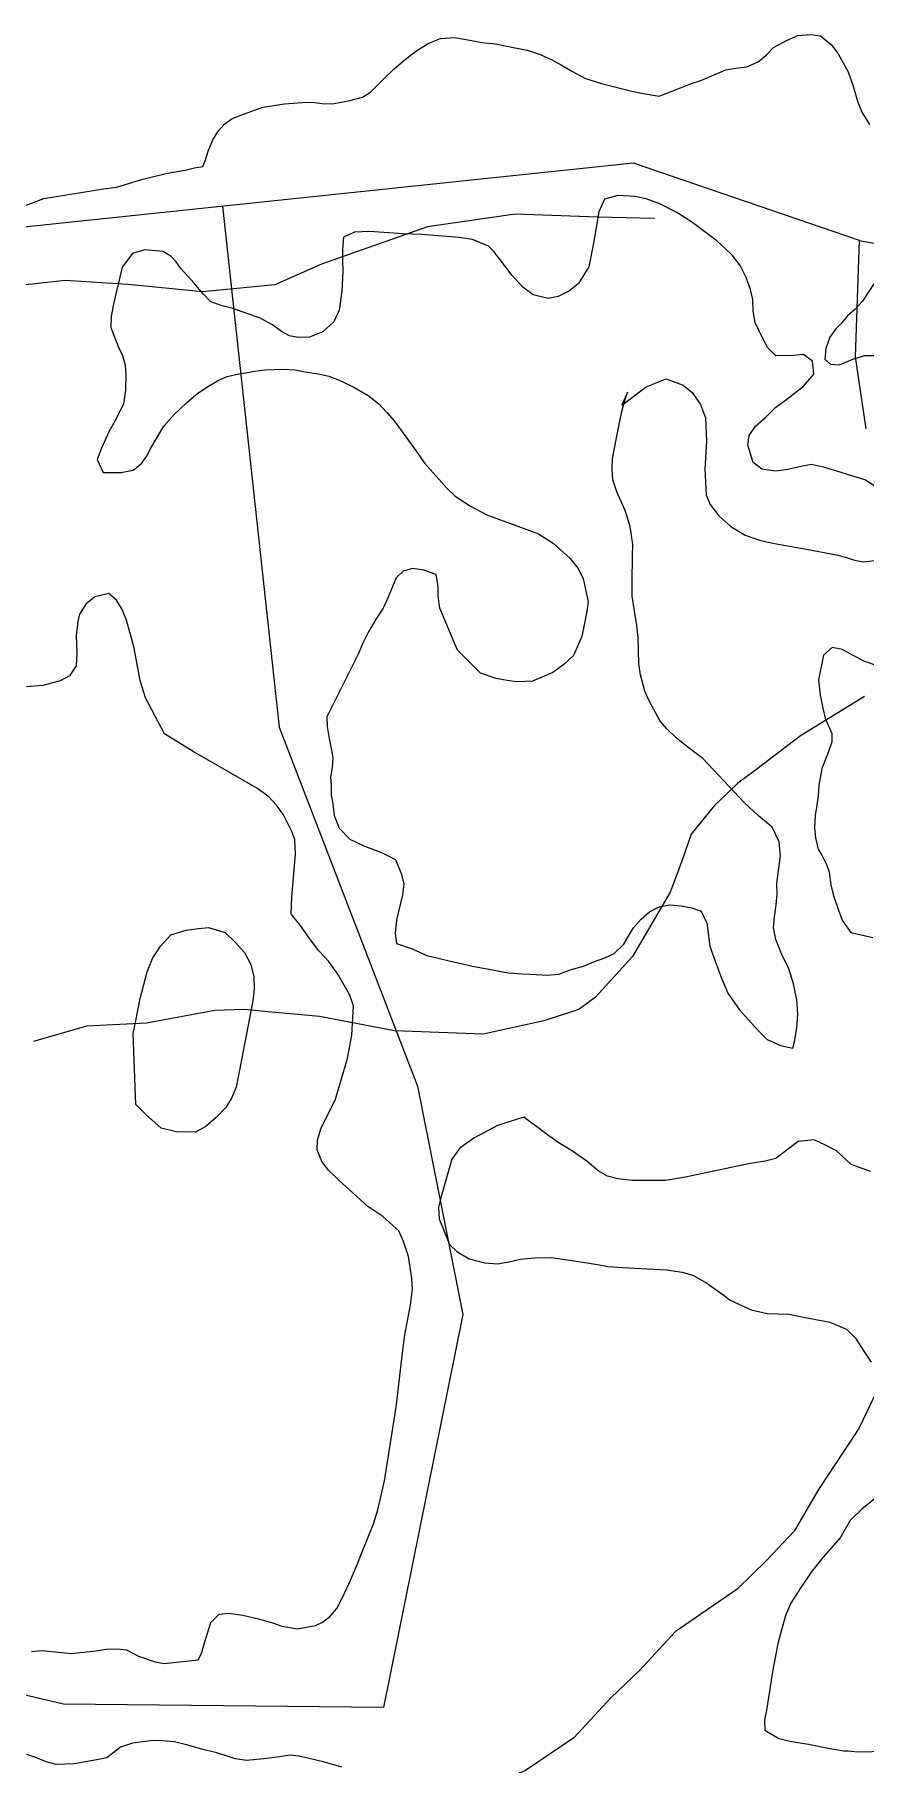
# Model space of a CAD drawing. Header units: metres. Extents: x 4652992 to 4879070, y 2074171 to 2309877.
# Drawn here: x 4654265.4 to 4654307.5, y 2307930.2 to 2308017.9 of the extents above; entities that cross this region are included whole.
import ezdxf

# ---------------------------------------------------------------- set-up
doc = ezdxf.new("R2010")
doc.units = ezdxf.units.M
doc.header["$MEASUREMENT"] = 0
for name, color, linetype, lineweight in [('Level 1', 2, 'Continuous', 0), ('Level 3', 46, 'Continuous', 0), ('Level 37', 3, 'Continuous', 0), ('Level 40', 1, 'Continuous', 0)]:
    doc.layers.add(name, color=color, linetype=linetype, lineweight=lineweight)

msp = doc.modelspace()

# ---------------------------------------------------------------- linework, layer by layer
at = {"layer": 'Level 1'}
for points in [[(4654296.791121, 2308008.601302, 1339), (4654293.915181, 2308008.672056, 1338), (4654289.722169, 2308008.825904, 1336), (4654285.292882, 2308008.178813, 1334), (4654279.921689, 2308006.289239, 1332), (4654277.550914, 2308005.239482, 1331), (4654273.897024, 2308004.88821, 1330), (4654270.115249, 2308005.25219, 1329), (4654266.937324, 2308005.452251, 1328), (4654263.401224, 2308005.064934, 1327)], [(4654307.433757, 2307984.35107, 1342), (4654304.181874, 2307982.370672, 1340), (4654301.972822, 2307980.6699, 1338), (4654301.015576, 2307979.957244, 1337), (4654299.8154, 2307978.806773, 1336), (4654298.653595, 2307977.375643, 1335), (4654298.174278, 2307976.005728, 1334), (4654297.588813, 2307974.440353, 1333), (4654295.674967, 2307971.167214, 1331), (4654293.803884, 2307969.105933, 1330), (4654292.949831, 2307968.490597, 1329.52), (4654291.182137, 2307967.917675, 1329), (4654288.114703, 2307967.23673, 1328), (4654283.619326, 2307967.400883, 1327), (4654279.813784, 2307968.131051, 1326), (4654277.210028, 2307968.372109, 1325), (4654275.995742, 2307968.482513, 1324), (4654274.510099, 2307968.429981, 1323), (4654271.051857, 2307967.789502, 1322), (4654268.014091, 2307967.645989, 1321), (4654265.320941, 2307966.86992, 1320)]]:
    msp.add_polyline3d(points, dxfattribs=at)
at = {"layer": 'Level 3'}
msp.add_polyline3d([(4654310.742132, 2307958.323627, 1336.84), (4654309.779016, 2307954.92183, 1336), (4654308.573377, 2307950.226111, 1335), (4654307.14098, 2307947.243665, 1334), (4654305.10415, 2307944.136321, 1333), (4654303.860191, 2307942.024663, 1332), (4654302.485036, 2307940.558707, 1331), (4654300.984301, 2307939.09719, 1330), (4654297.838678, 2307936.9207, 1329), (4654296.022658, 2307934.971284, 1328), (4654294.583028, 2307933.57881, 1327), (4654292.708464, 2307931.546369, 1326), (4654290.251524, 2307929.901293, 1325), (4654287.658364, 2307928.800977, 1324), (4654284.97179, 2307927.999643, 1323), (4654283.709021, 2307927.821793, 1322.766948)], dxfattribs=at)
at = {"layer": 'Level 37'}
for points in [[(4654307.172505, 2308007.486822, 1346.068345), (4654295.73407, 2308011.397938, 1339.668345), (4654261.294796, 2308007.794466, 1328.588345), (4654251.174442, 2308000.764124, 1321.548345), (4654230.628747, 2307993.90434, 1311.588345), (4654226.13125, 2307990.62032, 1308.908345), (4654217.520753, 2308005.47649, 1307.828345), (4654211.033771, 2308009.083499, 1307.76598)], [(4654307.514371, 2307997.925454, 1345.838345), (4654306.971346, 2308001.582717, 1346.038345), (4654307.172505, 2308007.486822, 1346.068345), (4654309.110577, 2308007.125907, 1346.038345), (4654310.059325, 2308011.448667, 1345.908345)], [(4654274.91071, 2308009.219135, 1332.968935), (4654277.76707, 2307982.803236, 1331.568935), (4654284.783811, 2307964.598979, 1328.888935), (4654287.074084, 2307953.015266, 1330.248935), (4654283.067583, 2307933.094228, 1325.128935), (4654266.853274, 2307933.253871, 1319.848935), (4654251.545066, 2307936.85391, 1315.088935), (4654224.942239, 2307947.580421, 1310.088935)]]:
    msp.add_polyline3d(points, dxfattribs=at)
at = {"layer": 'Level 40', "color": 3}
for points in [[(4654264.960433, 2308009.279693, 1333.04), (4654265.852504, 2308009.618242, 1333.2), (4654268.881391, 2308010.109328, 1333.84), (4654269.538844, 2308010.191244, 1334.08), (4654270.871166, 2308010.594122, 1334.64), (4654271.417032, 2308010.728459, 1334.8), (4654271.962898, 2308010.862797, 1335), (4654272.502918, 2308010.967981, 1335.12), (4654273.007732, 2308011.049829, 1335.28), (4654273.489035, 2308011.166648, 1335.52), (4654273.899928, 2308011.236793, 1335.84), (4654274.017113, 2308011.516696, 1336.32), (4654274.186918, 2308012.058982, 1336.56), (4654274.415441, 2308012.589633, 1336.8), (4654274.68514, 2308013.02119, 1337.12), (4654275.001862, 2308013.382804, 1337.4), (4654275.394965, 2308013.66866, 1337.8), (4654276.022935, 2308013.907978, 1338.04), (4654276.944365, 2308014.24071, 1338.2), (4654278.018557, 2308014.421925, 1338.56), (4654278.946082, 2308014.48064, 1338.64), (4654279.468561, 2308014.498363, 1338.64), (4654280.061575, 2308014.411174, 1338.96), (4654280.554696, 2308014.434714, 1339.4), (4654281.347123, 2308014.580822, 1339.72), (4654281.992758, 2308014.756016, 1340.12), (4654282.409373, 2308015.0069, 1340.36), (4654283.060481, 2308015.666005, 1341.24), (4654283.594281, 2308016.196792, 1341.8), (4654284.18095, 2308016.686792, 1342.16), (4654284.755926, 2308017.118484, 1342.12), (4654285.348567, 2308017.486051, 1342.12), (4654285.947179, 2308017.731187, 1342.12), (4654286.657502, 2308017.772314, 1342.28), (4654287.250516, 2308017.685125, 1342.64), (4654288.043191, 2308017.528061, 1342.8), (4654288.730127, 2308017.452574, 1342.88), (4654289.229219, 2308017.353682, 1342.96), (4654290.344836, 2308017.13263, 1343.24), (4654291.002538, 2308016.911375, 1343.4), (4654291.58983, 2308016.643446, 1343.48), (4654292.059688, 2308016.398785, 1343.56), (4654292.605927, 2308016.078366, 1343.76), (4654293.293112, 2308015.699708, 1343.88), (4654294.097605, 2308015.449366, 1343.96), (4654295.636058, 2308015.053596, 1344.04), (4654296.223225, 2308014.937252, 1344.04), (4654297.021747, 2308014.809343, 1343.92), (4654298.113355, 2308015.229604, 1344.04), (4654298.612199, 2308015.433884, 1344.24), (4654299.134553, 2308015.603193, 1344.36), (4654300.402187, 2308016.140137, 1344.44), (4654300.907002, 2308016.221984, 1344.44), (4654301.470533, 2308016.292198, 1344.6), (4654302.039787, 2308016.54315, 1344.72), (4654302.444584, 2308016.887313, 1344.72), (4654302.825869, 2308017.266447, 1344.76), (4654303.512432, 2308017.645717, 1344.92), (4654304.04648, 2308017.873333, 1345.2), (4654304.698086, 2308017.926095, 1345.4), (4654305.203025, 2308017.856357, 1345.56), (4654305.755236, 2308017.413506, 1346.04), (4654306.090244, 2308016.953067, 1346.04), (4654306.607623, 2308016.032123, 1346.28), (4654306.860652, 2308015.315118, 1346.68), (4654307.072629, 2308014.545624, 1347), (4654307.296176, 2308013.986022, 1347.28), (4654307.690026, 2308013.362364, 1347.6)], [(4654308.32821, 2307994.794142, 1346.8925), (4654307.44024, 2307995.345401, 1346.7125), (4654305.361244, 2307995.996309, 1346.4725), (4654304.735184, 2307996.119848, 1346.3125), (4654304.202221, 2307996.029476, 1346.2725), (4654303.549832, 2307995.872422, 1346.2125), (4654302.941153, 2307995.781949, 1346.1125), (4654302.236459, 2307995.890922, 1345.9925), (4654301.788129, 2307996.220054, 1345.9125), (4654301.511854, 2307997.101855, 1345.9125), (4654301.58196, 2307997.599434, 1346.0325), (4654301.902496, 2307998.062637, 1346.2125), (4654302.435621, 2307998.529015, 1346.4525), (4654302.945463, 2307999.03007, 1346.6925), (4654303.496033, 2307999.43284, 1346.8525), (4654304.340842, 2308000.09342, 1346.9925), (4654304.856553, 2308000.698608, 1347.0925), (4654304.79277, 2308001.35798, 1346.9125), (4654304.332799, 2308001.704452, 1346.6725), (4654303.83771, 2308001.651731, 1346.5525), (4654302.940759, 2308001.633184, 1346.3725), (4654302.524499, 2308002.046238, 1345.9925), (4654302.294627, 2308002.482678, 1345.7725), (4654301.890202, 2308003.3296, 1345.2725), (4654301.794349, 2308003.905051, 1345.1725), (4654301.77713, 2308004.495069, 1345.1725), (4654301.652125, 2308005.001065, 1345.0125), (4654301.442714, 2308005.613966, 1344.7925), (4654301.125549, 2308006.218047, 1344.5925), (4654300.732636, 2308006.746825, 1344.2725), (4654300.374582, 2308007.073185, 1343.8525), (4654299.955403, 2308007.471773, 1343.6925), (4654298.665734, 2308008.433213, 1343.6925), (4654297.885486, 2308008.918091, 1343.6925), (4654297.061526, 2308009.336387, 1343.6525), (4654296.371457, 2308009.592889, 1343.4525), (4654295.791994, 2308009.722275, 1343.3125), (4654294.938754, 2308009.77031, 1343.0125), (4654294.24849, 2308009.575605, 1342.7525), (4654293.968649, 2308008.938915, 1342.6925), (4654293.694225, 2308007.353539, 1342.5725), (4654293.466559, 2308006.150016, 1342.5525), (4654292.933272, 2308005.307632, 1342.5525), (4654292.478814, 2308004.931021, 1342.5525), (4654291.907913, 2308004.652596, 1342.5525), (4654291.40115, 2308004.542013, 1342.5525), (4654290.635332, 2308004.723213, 1342.0525), (4654290.125878, 2308005.124573, 1341.7925), (4654289.578647, 2308005.713886, 1341.5925), (4654288.993639, 2308006.491152, 1341.4525), (4654288.656014, 2308006.918771, 1341.2725), (4654288.37948, 2308007.198962, 1340.9325), (4654287.570048, 2308007.539184, 1340.7125), (4654286.894473, 2308007.642411, 1340.7125), (4654284.987078, 2308007.793169, 1340.7125), (4654284.040644, 2308007.829512, 1340.0525), (4654282.366201, 2308007.934302, 1338.7125), (4654281.588645, 2308007.907237, 1338.5925), (4654281.038139, 2308007.65487, 1338.5525), (4654280.985447, 2308007.018482, 1338.1725), (4654280.976497, 2308006.523878, 1337.9925), (4654281.005357, 2308005.916521, 1337.8325), (4654280.955421, 2308004.918592, 1337.7925), (4654280.806487, 2308003.95524, 1337.7925), (4654280.549961, 2308003.359073, 1337.7125), (4654279.978962, 2308002.855044, 1337.3925), (4654279.317785, 2308002.579391, 1337.1325), (4654278.738257, 2308002.558374, 1336.8325), (4654278.301472, 2308002.644564, 1336.4925), (4654277.89387, 2308002.875411, 1336.1125), (4654277.43098, 2308003.207416, 1335.8325), (4654276.816659, 2308003.53922, 1335.7925), (4654275.419041, 2308004.040632, 1335.7925), (4654274.886176, 2308004.175864, 1335.7925), (4654274.306745, 2308004.380451, 1335.7925), (4654273.919604, 2308004.787758, 1335.7925), (4654273.468453, 2308005.328029, 1335.7925), (4654272.798974, 2308006.061797, 1335.5925), (4654272.548673, 2308006.396978, 1335.0325), (4654272.289617, 2308006.688761, 1334.5925), (4654271.884934, 2308006.934073, 1334.3125), (4654270.961814, 2308007.01094, 1334.1725), (4654270.350185, 2308006.8308, 1334.1325), (4654269.814045, 2308006.124353, 1334.1125), (4654269.393928, 2308004.342103, 1334.1325), (4654269.268405, 2308003.644879, 1334.1925), (4654269.244864, 2308003.077946, 1334.2725), (4654269.623023, 2308002.100832, 1334.5525), (4654269.835417, 2308001.652799, 1334.6525), (4654269.96334, 2308001.161269, 1334.7325), (4654270.000988, 2308000.672511, 1334.8725), (4654269.994828, 2307999.891567, 1335.0725), (4654269.883864, 2307999.191469, 1335.4525), (4654269.452495, 2307998.328974, 1335.6525), (4654269.166882, 2307997.813755, 1335.6525), (4654268.76755, 2307996.959979, 1335.6525), (4654268.560539, 2307996.384125, 1335.8125), (4654268.848552, 2307995.710589, 1335.8925), (4654269.760063, 2307995.726263, 1336.3325), (4654270.374578, 2307995.845666, 1336.5525), (4654270.802803, 2307996.167287, 1336.7925), (4654271.056314, 2307996.523384, 1337.1125), (4654271.286574, 2307996.989359, 1337.1725), (4654271.927711, 2307998.066168, 1337.1725), (4654272.455064, 2307998.654017, 1337.1325), (4654273.07561, 2307999.25356, 1337.2925), (4654273.65825, 2307999.74025, 1337.6525), (4654274.185506, 2308000.102496, 1338.0725), (4654274.648654, 2308000.372101, 1338.7525), (4654275.146726, 2308000.58969, 1339.6725), (4654275.653488, 2308000.700273, 1339.8725), (4654276.547585, 2308000.854757, 1339.8725), (4654277.045592, 2308000.921943, 1339.8925), (4654277.992059, 2308000.960802, 1340.3525), (4654278.589032, 2308000.91821, 1340.6525), (4654279.188891, 2308000.814883, 1340.9125), (4654279.77419, 2308000.714429, 1340.9925), (4654280.295415, 2308000.596535, 1341.1125), (4654280.901046, 2308000.371737, 1341.2925), (4654281.561964, 2308000.045779, 1341.5525), (4654282.27817, 2307999.618663, 1341.9125), (4654282.828384, 2307999.194218, 1342.1325), (4654283.227166, 2307998.769572, 1342.2725), (4654283.593911, 2307998.336207, 1342.2725), (4654283.928618, 2307997.894121, 1342.2125), (4654284.603837, 2307996.963681, 1342.2125), (4654285.156807, 2307996.177695, 1342.2525), (4654285.858292, 2307995.377445, 1342.4125), (4654286.265797, 2307994.920995, 1342.4725), (4654286.684975, 2307994.522407, 1342.4925), (4654287.459386, 2307994.008597, 1342.5925), (4654288.294987, 2307993.572963, 1342.7725), (4654290.00124, 2307992.950483, 1343.1125), (4654290.915507, 2307992.604616, 1343.2125), (4654291.654995, 2307992.142822, 1343.2125), (4654292.51083, 2307991.357239, 1343.2125), (4654292.912498, 2307990.871857, 1343.1925), (4654293.183098, 2307990.337131, 1343.1925), (4654293.299348, 2307989.787738, 1343.1925), (4654293.433043, 2307989.174737, 1343.1325), (4654293.360019, 2307988.662693, 1343.0925), (4654293.10612, 2307987.404181, 1343.0725), (4654292.68344, 2307986.434679, 1342.9325), (4654292.196913, 2307985.974148, 1342.9125), (4654291.646342, 2307985.571379, 1342.8725), (4654290.60652, 2307985.14482, 1342.7525), (4654289.811486, 2307985.106162, 1342.6525), (4654289.325185, 2307985.17204, 1342.5525), (4654288.769005, 2307985.266748, 1342.4725), (4654287.977018, 2307985.543361, 1342.3125), (4654286.803922, 2307986.707421, 1341.9725), (4654285.916632, 2307988.837907, 1341.8925), (4654285.826616, 2307989.442289, 1341.8525), (4654285.823924, 2307989.954233, 1341.7925), (4654285.730989, 2307990.54415, 1341.6725), (4654285.110798, 2307990.771821, 1341.5725), (4654284.53714, 2307990.854937, 1341.4725), (4654284.05366, 2307990.709676, 1341.3325), (4654283.698233, 2307990.37369, 1341.0925), (4654283.290113, 2307989.401316, 1340.9925), (4654283.039424, 2307988.834081, 1340.9925), (4654282.689736, 2307988.301423, 1340.7725), (4654282.299224, 2307987.641447, 1339.9925), (4654282.016497, 2307987.065492, 1339.7525), (4654281.783286, 2307986.50985, 1339.5325), (4654280.188972, 2307983.334816, 1336.8925)], [(4654307.902127, 2308005.287604, 1347.68), (4654307.327524, 2308004.401155, 1347.56), (4654306.940392, 2308003.992867, 1347.52), (4654306.5708, 2308003.67204, 1347.36), (4654306.283436, 2308003.304609, 1347.16), (4654305.978408, 2308003.001302, 1346.88), (4654305.679351, 2308002.575563, 1346.72), (4654305.47434, 2308002.00994, 1346.96), (4654305.427814, 2308001.473539, 1347.04), (4654305.709828, 2308001.205474, 1347.4), (4654306.161897, 2308001.176524, 1347.84), (4654306.830919, 2308001.468333, 1347.96), (4654307.447196, 2308001.649344, 1348.08), (4654308.333669, 2308001.655569, 1348.6)], [(4654280.188972, 2307983.334816, 1336.8925), (4654280.209141, 2307982.834465, 1336.4925), (4654280.313718, 2307982.22721, 1336.1325), (4654280.421212, 2307981.63442, 1335.7125), (4654280.490929, 2307981.229582, 1335.2925), (4654280.458698, 2307980.769655, 1334.9725), (4654280.368196, 2307980.246018, 1334.9725), (4654280.411712, 2307979.861393, 1334.2925), (4654280.414404, 2307979.34945, 1333.7525), (4654280.492844, 2307978.912808, 1333.4725), (4654280.55666, 2307978.328637, 1333.4525), (4654280.818473, 2307977.675313, 1333.3325), (4654281.359899, 2307977.13227, 1333.2125), (4654282.061578, 2307976.783228, 1333.0525), (4654282.990405, 2307976.434488, 1332.8525), (4654283.662964, 2307976.091192, 1332.8325), (4654283.9597, 2307975.385852, 1332.7525), (4654284.081786, 2307974.86539, 1332.4925), (4654284.014567, 2307974.307076, 1332.4525), (4654283.725712, 2307973.025378, 1332.3525), (4654283.646786, 2307972.334, 1332.3125), (4654283.710634, 2307971.825031, 1332.2925), (4654284.505539, 2307971.562883, 1332.3125), (4654285.253815, 2307971.219688, 1332.4125), (4654285.888597, 2307971.064345, 1332.6525), (4654286.4535, 2307970.937832, 1333.2325), (4654286.989284, 2307970.817066, 1334.1125), (4654287.48139, 2307970.704918, 1334.5925), (4654289.391606, 2307970.343021, 1334.6125), (4654290.125452, 2307970.303504, 1334.6125), (4654290.8127, 2307970.25814, 1334.7525), (4654291.365994, 2307970.224167, 1335.1325), (4654291.951359, 2307970.274115, 1335.6325), (4654292.525146, 2307970.491805, 1336.2725), (4654293.200851, 2307970.689384, 1337.0725), (4654293.74552, 2307970.912819, 1337.2925), (4654294.269792, 2307971.110196, 1337.2725), (4654294.753304, 2307971.330658, 1337.2725), (4654295.24275, 2307971.805655, 1337.3725), (4654295.475897, 2307972.210895, 1337.8725), (4654295.726521, 2307972.627728, 1338.0325), (4654296.116937, 2307973.0621, 1338.1725), (4654296.542276, 2307973.444457, 1338.2525), (4654297.031625, 2307973.69385, 1338.3125), (4654297.567506, 2307973.798687, 1338.5325), (4654298.117882, 2307973.750249, 1339.1525), (4654298.671144, 2307973.641075, 1339.6925), (4654299.151576, 2307973.471065, 1339.6925), (4654299.436703, 2307972.858264, 1339.6925), (4654299.596372, 2307971.698642, 1339.9525), (4654299.887239, 2307970.889169, 1340.0925), (4654300.178106, 2307970.079696, 1340.1525), (4654300.506847, 2307969.307875, 1340.1725), (4654301.094741, 2307968.469873, 1340.1725), (4654302.011635, 2307967.46166, 1340.1725), (4654302.503579, 2307966.973506, 1340.1925), (4654303.167416, 2307966.662014, 1340.3325), (4654303.790557, 2307966.52401, 1340.7925), (4654303.886799, 2307966.850974, 1341.7125), (4654304.009403, 2307967.533733, 1342.3725), (4654304.059209, 2307968.230857, 1342.4725), (4654303.998377, 2307968.979896, 1342.4725), (4654303.826904, 2307969.780851, 1342.4725), (4654303.588439, 2307970.5499, 1342.4725), (4654303.236383, 2307971.281198, 1342.4925), (4654302.933843, 2307972.032808, 1342.5925), (4654302.811789, 2307972.628471, 1342.7725), (4654302.864449, 2307973.189658, 1342.8925), (4654302.954984, 2307973.788496, 1342.8925), (4654303.004726, 2307974.335217, 1342.9725), (4654302.993311, 2307974.878965, 1343.0925), (4654303.080959, 2307975.538539, 1343.2125), (4654303.165722, 2307976.258848, 1343.3925), (4654303.101971, 2307976.993421, 1343.6725), (4654302.749915, 2307977.724719, 1344.1325), (4654302.051252, 2307978.313831, 1344.5125), (4654301.349703, 2307978.963678, 1344.5525), (4654299.230626, 2307981.216898, 1344.5925), (4654298.770655, 2307981.563369, 1344.7525), (4654298.325243, 2307981.906967, 1344.9925), (4654297.88275, 2307982.265031, 1345.1325), (4654297.42573, 2307982.701169, 1345.2725), (4654297.085186, 2307983.114323, 1345.3125), (4654296.543953, 2307984.108574, 1345.3525), (4654296.302472, 2307984.637554, 1345.3525), (4654296.072762, 2307985.45, 1345.2725), (4654295.994387, 2307986.037044, 1345.1925), (4654295.957095, 2307987.353016, 1344.9125), (4654295.896198, 2307987.951653, 1344.8125), (4654295.652219, 2307989.443784, 1344.3925), (4654295.652543, 2307990.195797, 1344.3125), (4654295.667652, 2307991.471346, 1344.3125), (4654295.69703, 2307992.06721, 1344.2525), (4654295.548905, 2307992.98389, 1344.3125), (4654295.304635, 2307993.799209, 1344.3525), (4654294.888602, 2307994.738672, 1344.6525), (4654294.679191, 2307995.351573, 1344.7525), (4654294.638657, 2307995.901066, 1344.8325), (4654294.668003, 2307996.421729, 1344.8525), (4654294.901505, 2307997.654183, 1344.8525), (4654295.01824, 2307998.23281, 1344.8125), (4654295.134976, 2307998.811436, 1344.8125), (4654295.266238, 2307999.311988, 1344.7725), (4654295.423701, 2307999.792328, 1344.7325), (4654295.140942, 2307999.141173, 1344.7325), (4654296.370264, 2308000.056791, 1344.7325), (4654297.378049, 2308000.474631, 1344.7325), (4654298.236996, 2308000.154721, 1344.7325), (4654298.70569, 2307999.776446, 1344.7325), (4654299.12769, 2307999.16672, 1344.7325), (4654299.369106, 2307998.487337, 1344.7525), (4654299.418103, 2307997.304429, 1344.7925), (4654299.347609, 2307995.904435, 1344.8125), (4654299.411101, 2307994.568251, 1344.8325), (4654299.617659, 2307994.091287, 1344.8525), (4654300.048414, 2307993.524958, 1344.9125), (4654300.650997, 2307992.984889, 1345.0325), (4654301.378844, 2307992.540434, 1345.2125), (4654302.11551, 2307992.289778, 1345.4725), (4654302.779412, 2307992.128689, 1345.8525), (4654303.350152, 2307992.031108, 1346.1725), (4654304.491632, 2307991.835946, 1346.2525), (4654306.096098, 2307991.534381, 1346.2525), (4654306.567807, 2307991.396176, 1346.3925), (4654306.920122, 2307991.266488, 1346.8125), (4654307.374385, 2307991.191891, 1347.1525), (4654308.070421, 2307991.265125, 1347.3125)], [(4654265.217814, 2307935.935943, 1324.1525), (4654265.761632, 2307935.984564, 1324.2325), (4654267.240065, 2307935.833843, 1324.5525), (4654268.490788, 2307935.961239, 1324.9125), (4654269.025415, 2307936.04278, 1325.1125), (4654269.563301, 2307936.061455, 1325.4925), (4654270.04099, 2307936.014189, 1325.8525), (4654270.65269, 2307935.691675, 1325.9125), (4654271.490933, 2307935.402393, 1326.0925), (4654271.947567, 2307935.328155, 1326.2925), (4654273.66353, 2307935.504068, 1326.8925), (4654273.837604, 2307935.827623, 1327.4325), (4654273.992712, 2307936.372691, 1327.6125), (4654274.306188, 2307937.399963, 1327.6125), (4654274.736756, 2307937.82864, 1327.7725), (4654275.217118, 2307937.874183, 1327.9725), (4654275.933798, 2307937.764365, 1328.3325), (4654276.732313, 2307937.591786, 1329.0125), (4654277.428231, 2307937.377159, 1330.0325), (4654277.915402, 2307937.219137, 1330.2725), (4654278.704727, 2307937.079477, 1330.2725), (4654279.616827, 2307937.242349, 1330.4725), (4654279.966729, 2307937.422438, 1331.0125), (4654280.337392, 2307937.707336, 1331.6925), (4654280.701539, 2307938.117962, 1332.1925), (4654280.953606, 2307938.597296, 1332.3325), (4654281.337345, 2307939.42408, 1332.3325), (4654281.744813, 2307940.370645, 1332.5725), (4654281.945288, 2307940.906792, 1332.6525), (4654282.556197, 2307942.404476, 1332.6725), (4654282.774176, 2307943.108296, 1332.6725), (4654282.949754, 2307943.83601, 1332.6725), (4654283.113176, 2307944.58167, 1332.7125), (4654283.697519, 2307948.324631, 1332.7125), (4654284.060917, 2307951.348799, 1332.7125), (4654284.160884, 2307952.091382, 1332.7325), (4654284.279524, 2307952.690289, 1332.7525), (4654284.427531, 2307953.51676, 1332.6925), (4654284.536396, 2307954.30426, 1332.5325), (4654284.488982, 2307954.858041, 1332.4725), (4654284.330701, 2307955.962524, 1332.3725), (4654284.070991, 2307956.713611, 1332.3525), (4654283.833212, 2307957.258158, 1332.3125), (4654283.020495, 2307957.993542, 1332.2125), (4654282.272109, 2307958.498493, 1332.1325), (4654280.819535, 2307959.810823, 1331.9125), (4654280.279603, 2307960.337007, 1331.8725), (4654279.927363, 2307960.779614, 1331.7925), (4654279.698482, 2307961.369079, 1331.6325), (4654279.717782, 2307961.863074, 1331.5325), (4654279.878823, 2307962.438087, 1331.4525), (4654280.631764, 2307963.938954, 1331.4525), (4654281.228471, 2307965.999444, 1331.4525), (4654281.447662, 2307967.185259, 1331.4525), (4654281.484758, 2307967.76909, 1331.4125), (4654281.535807, 2307968.661294, 1331.1725), (4654281.346361, 2307969.211893, 1331.0925), (4654280.777397, 2307970.226019, 1330.9525), (4654280.288179, 2307970.928902, 1330.9125), (4654279.781457, 2307971.464111, 1330.9725), (4654279.407871, 2307971.957584, 1331.0925), (4654278.845715, 2307972.768144, 1331.1525), (4654278.402449, 2307973.306431, 1331.4325), (4654278.378136, 2307973.342324, 1332.0325), (4654278.420287, 2307974.189611, 1332.1925), (4654278.602468, 2307976.378283, 1332.1925), (4654278.569592, 2307977.084764, 1332.8525), (4654278.429064, 2307977.48574, 1333.2325), (4654277.98137, 2307978.39824, 1333.7325), (4654277.619939, 2307978.873767, 1333.9525), (4654277.270957, 2307979.25351, 1334.0925), (4654276.682985, 2307979.695805, 1334.0925), (4654273.42405, 2307981.56557, 1335.7925), (4654271.969971, 2307982.473742, 1335.8725), (4654270.996006, 2307984.298637, 1335.8125), (4654270.729779, 2307985.175452, 1335.7925), (4654270.424453, 2307986.806641, 1335.7525), (4654270.249545, 2307987.50994, 1335.7325), (4654270.026012, 2307988.285024, 1335.6125), (4654269.800389, 2307988.811625, 1335.5125), (4654269.538883, 2307989.236391, 1335.4325), (4654269.150758, 2307989.577163, 1335.2925), (4654268.426058, 2307989.408552, 1335.0325), (4654267.995197, 2307989.057712, 1334.8325), (4654267.655655, 2307988.533356, 1334.3125), (4654267.566383, 2307988.162013, 1333.8925), (4654267.487471, 2307987.446402, 1333.7525), (4654267.514999, 2307986.554301, 1333.7525), (4654267.484127, 2307985.92258, 1333.7525), (4654267.147551, 2307985.413196, 1333.2725), (4654266.671032, 2307985.149114, 1332.9725), (4654265.807557, 2307984.914457, 1332.6325), (4654264.976708, 2307984.844499, 1332.4125)], [(4654308.13525, 2307985.902226, 1347.76), (4654307.44819, 2307986.129299, 1347.76), (4654306.784517, 2307986.472987, 1347.56), (4654306.320506, 2307986.746801, 1347.28), (4654305.792056, 2307986.85151, 1347), (4654305.346207, 2307986.454857, 1347), (4654305.094794, 2307985.201248, 1347), (4654305.183491, 2307984.425868, 1346.96), (4654305.324934, 2307983.761286, 1346.92), (4654305.436894, 2307983.254106, 1346.84), (4654305.772151, 2307982.490497, 1346.8), (4654305.778371, 2307982.064893, 1346.52), (4654305.567513, 2307981.470117, 1346.48), (4654305.262858, 2307980.712053, 1346.32), (4654305.12266, 2307979.860779, 1346.08), (4654305.076134, 2307979.324378, 1345.16), (4654305.011944, 2307978.852101, 1344.84), (4654304.93606, 2307978.321518, 1344.76), (4654304.901352, 2307977.691838, 1344.44), (4654304.954595, 2307977.196293, 1344.24), (4654305.08422, 2307976.624989, 1344.4), (4654305.266465, 2307976.316069, 1344.04), (4654305.507552, 2307975.843928, 1343.92), (4654305.642899, 2307975.453364, 1343.52), (4654305.725625, 2307974.800416, 1343.28), (4654305.843432, 2307974.32239, 1343), (4654306.13179, 2307973.477137, 1342.76), (4654306.308314, 2307972.987477, 1342.76), (4654306.737368, 2307972.387155, 1342.76), (4654307.847139, 2307972.136949, 1342.88)], [(4654270.370917, 2307967.263377, 1327.5525), (4654270.513577, 2307967.904228, 1327.3525), (4654270.738993, 2307969.042152, 1327.1925), (4654271.084509, 2307970.389797, 1327.1525), (4654271.360012, 2307971.06675, 1327.1325), (4654271.753526, 2307971.70494, 1327.1325), (4654272.289366, 2307972.268475, 1327.2325), (4654273.059141, 2307972.506002, 1327.3725), (4654273.690434, 2307972.599646, 1327.4125), (4654274.201041, 2307972.639242, 1327.4525), (4654275.030093, 2307972.382879, 1327.5525), (4654275.548678, 2307971.90756, 1327.6525), (4654276.010033, 2307971.381272, 1327.7125), (4654276.329647, 2307970.773965, 1327.7325), (4654276.486175, 2307970.136504, 1327.7325), (4654276.503636, 2307969.510834, 1327.7525), (4654276.436295, 2307968.932951, 1327.7525), (4654275.858219, 2307965.935442, 1327.7125), (4654275.597504, 2307964.540009, 1327.7125), (4654275.363818, 2307963.994837, 1327.7125), (4654275.066385, 2307963.524424, 1327.7125), (4654274.605864, 2307963.023857, 1327.7125), (4654274.057576, 2307962.556105, 1327.7125), (4654273.529758, 2307962.270999, 1327.7125), (4654272.55955, 2307962.290669, 1327.7125), (4654271.794245, 2307962.472273, 1327.6925), (4654271.017996, 2307963.153818, 1327.6325), (4654270.508309, 2307963.674054, 1327.5925), (4654270.370917, 2307967.263377, 1327.5525)], [(4654307.727714, 2307960.278229, 1340.56), (4654306.758764, 2307960.621781, 1340.36), (4654306.012614, 2307961.315245, 1340.12), (4654305.460528, 2307961.606511, 1339.96), (4654304.873236, 2307961.874439, 1339.84), (4654304.063145, 2307961.792456, 1339.84), (4654302.942551, 2307960.923255, 1339.84), (4654302.396685, 2307960.788917, 1339.88), (4654301.545542, 2307960.654443, 1339.76), (4654298.358294, 2307959.98255, 1339.28), (4654297.348665, 2307959.818855, 1339.08), (4654295.669641, 2307959.818108, 1338.68), (4654294.923989, 2307959.90523, 1338.52), (4654294.401385, 2307960.039092, 1338.36), (4654293.937374, 2307960.312906, 1338.16), (4654293.361651, 2307960.790728, 1337.84), (4654292.639137, 2307961.297636, 1337.52), (4654291.90493, 2307961.746236, 1337.12), (4654291.370384, 2307962.124963, 1336.72), (4654290.894555, 2307962.492055, 1336.6), (4654290.442237, 2307962.824176, 1336.6), (4654290.177887, 2307963.028116, 1335.96), (4654288.839719, 2307962.596085, 1335.32), (4654287.642619, 2307961.954228, 1335.16), (4654286.93267, 2307961.458343, 1335.16), (4654286.516303, 2307960.904287, 1335.16), (4654285.983623, 2307959.009229, 1335.16), (4654285.843176, 2307958.461126, 1335.24), (4654285.878878, 2307957.87812, 1335.64), (4654286.161266, 2307957.155298, 1335.96), (4654286.408324, 2307956.560726, 1336.32), (4654286.76672, 2307956.216902, 1336.76), (4654287.395188, 2307955.849878, 1337.24), (4654288.176169, 2307955.634507, 1337.52), (4654288.839594, 2307955.593991, 1337.6), (4654289.408972, 2307955.693358, 1337.8), (4654289.984196, 2307955.821878, 1338.12), (4654290.729724, 2307955.886342, 1338.28), (4654291.557481, 2307955.904201, 1338.36), (4654292.479283, 2307955.782177, 1338.44), (4654293.160372, 2307955.677536, 1338.76), (4654293.900178, 2307955.56126, 1338.8), (4654294.428628, 2307955.456552, 1338.92), (4654295.180127, 2307955.398584, 1338.96), (4654295.755476, 2307955.375519, 1339.08), (4654297.41696, 2307955.288804, 1339.16), (4654298.186124, 2307955.166712, 1339.16), (4654298.761598, 2307954.992061, 1339.16), (4654299.448782, 2307954.613403, 1339.2), (4654300.194808, 2307954.071524, 1339.28), (4654300.617767, 2307953.74522, 1339.4), (4654301.680764, 2307953.261785, 1339.4), (4654302.496951, 2307953.069751, 1339.52), (4654303.042941, 2307953.052503, 1339.52), (4654303.588932, 2307953.035255, 1339.56), (4654304.616475, 2307952.831654, 1339.88), (4654305.673375, 2307952.622237, 1340.12), (4654306.519045, 2307952.2728, 1340.08), (4654306.977334, 2307951.818246, 1340.08), (4654307.394695, 2307951.159617, 1340.12), (4654307.77088, 2307950.600083, 1340.28)], [(4654308.04655, 2307943.755528, 1339.68), (4654307.31906, 2307943.172182, 1339.24), (4654306.709003, 2307942.565568, 1339), (4654306.198964, 2307941.696638, 1338.92), (4654305.330902, 2307940.716775, 1338.64), (4654304.720969, 2307939.958575, 1338.4), (4654304.199112, 2307939.182924, 1338.24), (4654303.700766, 2307938.372302, 1338.24), (4654303.425345, 2307937.760006, 1338.24), (4654303.296591, 2307937.270211, 1338.24), (4654303.062471, 2307936.407234, 1337.84), (4654302.799365, 2307935.095317, 1337.76), (4654302.460624, 2307932.949646, 1337.68), (4654302.361229, 2307932.454033, 1337.68), (4654302.379267, 2307931.935151, 1337.64), (4654303.089963, 2307931.521522, 1338.16), (4654303.73, 2307931.364391, 1338.32), (4654304.587239, 2307931.224847, 1338.32), (4654305.673498, 2307931.009612, 1338.44), (4654306.383945, 2307930.899154, 1338.48), (4654306.5953, 2307930.887587, 1339.12), (4654307.106086, 2307930.847003, 1339.4), (4654308.48568, 2307930.876768, 1339.56)], [(4654280.94095, 2307930.059944, 1329.12), (4654280.07774, 2307930.32192, 1328.8), (4654279.232195, 2307930.519772, 1328.52), (4654278.762461, 2307930.612846, 1328.24), (4654278.316239, 2307930.67095, 1328), (4654277.782066, 2307930.594919, 1327.8), (4654276.995486, 2307930.477965, 1327.6), (4654276.126678, 2307930.407616, 1327.48), (4654275.563022, 2307930.488988, 1327.48), (4654274.617584, 2307930.797569, 1327.48), (4654273.860113, 2307930.977969, 1327.48), (4654273.079131, 2307931.19334, 1327.32), (4654272.468453, 2307931.344654, 1326.6), (4654271.869592, 2307931.40269, 1326.04), (4654271.382318, 2307931.408303, 1325.88), (4654270.349178, 2307931.279579, 1325.56), (4654269.727054, 2307931.069414, 1325.36), (4654269.040616, 2307930.538559, 1325.08), (4654268.342111, 2307930.404153, 1324.92), (4654267.361841, 2307930.234641, 1324.8), (4654266.469521, 2307930.199263, 1324.8), (4654265.976275, 2307930.327308, 1324.68), (4654265.441854, 2307930.554449, 1324.48), (4654264.983814, 2307930.705831, 1324.32)]]:
    msp.add_polyline3d(points, dxfattribs=at)

doc.saveas('drawing.dxf')
